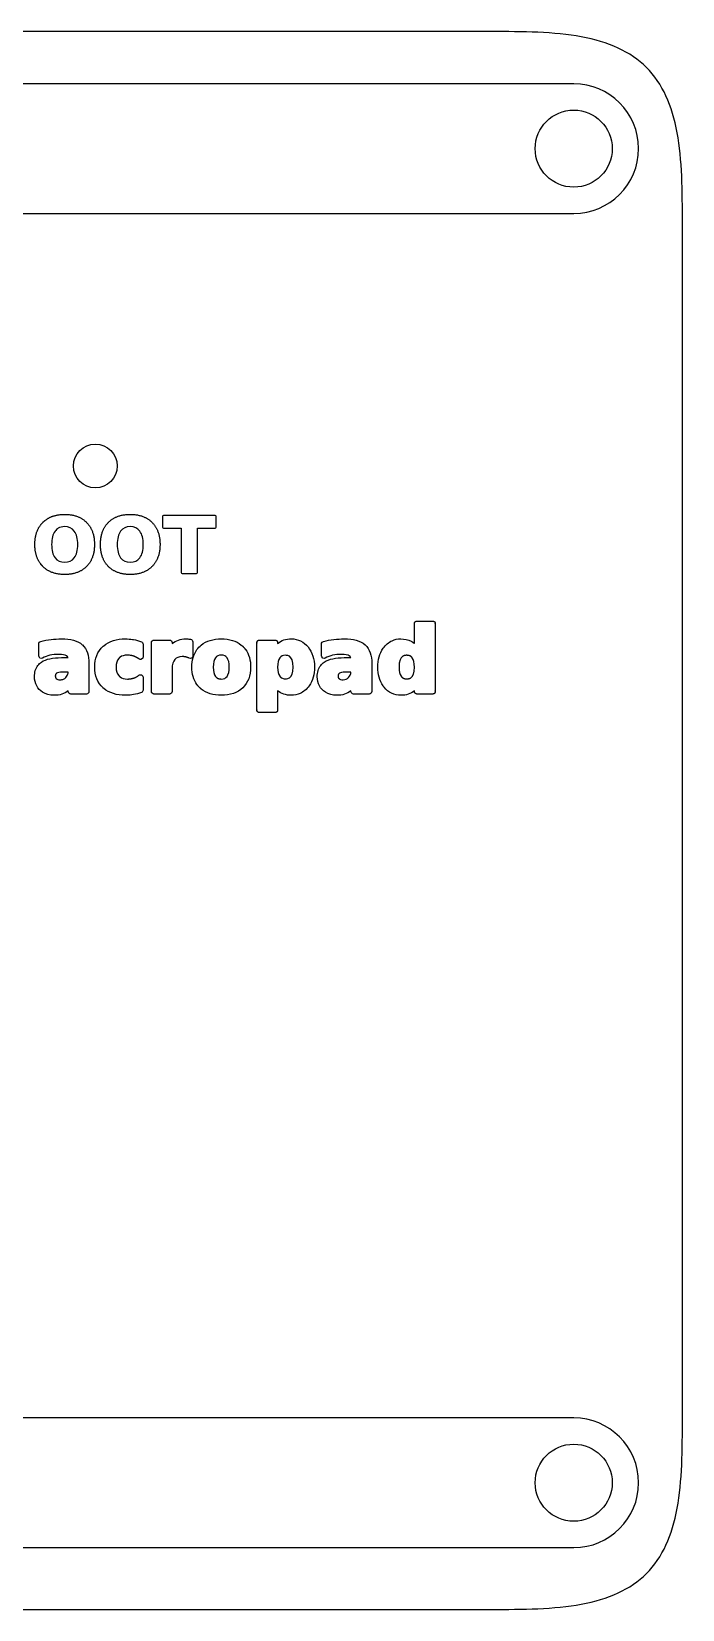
# Model space of a CAD drawing. Header units: millimetres. Extents: x -90 to 0, y -90 to 0.
# Drawn here: x -37.1 to 0, y -90 to 0 of the extents above; entities that cross this region are included whole.
import ezdxf

# ---------------------------------------------------------------- set-up
doc = ezdxf.new("R2010")
doc.units = ezdxf.units.MM
doc.layers.add('MARK', color=7, linetype='Continuous')
doc.layers.add('REF', color=7, linetype='Continuous')

msp = doc.modelspace()

# ---------------------------------------------------------------- linework, layer by layer
at = {"layer": 'MARK'}
for p, q in [((-29.662, -27.647), (-29.662, -28.272)), ((-26.656, -27.597), (-29.612, -27.597)), ((-26.606, -28.272), (-26.606, -27.647)), ((-29.612, -28.322), (-28.597, -28.322)), ((-28.597, -28.322), (-28.597, -30.855)), ((-27.67, -28.322), (-26.656, -28.322)), ((-27.67, -30.855), (-27.67, -28.322)), ((-28.547, -30.905), (-27.72, -30.905))]:
    msp.add_line(p, q, dxfattribs=at)
for centre, start, end in [((-29.612, -27.647), 90, 180), ((-26.656, -27.647), 0, 90), ((-29.612, -28.272), 180, 270), ((-26.656, -28.272), 270, 360), ((-28.547, -30.855), 180, 270), ((-27.72, -30.855), 270, 360)]:
    msp.add_arc(centre, 0.05, start, end, dxfattribs=at)
for points, degree in [([(-36.612, -28.134), (-36.491, -27.978), (-36.334, -27.859)], 2), ([(-36.492, -30.51), (-36.558, -30.443), (-36.615, -30.368)], 2), ([(-34.242, -34.973), (-34.24, -34.975), (-34.239, -34.976), (-34.237, -34.977)], 3), ([(-33.055, -35.064), (-33.018, -35.032)], 1), ([(-31.368, -34.672), (-31.351, -34.674), (-31.335, -34.677), (-31.319, -34.68)], 3), ([(-29.114, -34.911), (-28.904, -34.725), (-28.64, -34.639), (-28.33, -34.639)], 3), ([(-28.33, -34.639), (-28.28, -34.639), (-28.223, -34.643)], 2), ([(-26.308, -34.639), (-25.851, -34.639), (-25.465, -34.752), (-25.171, -34.991)], 3), ([(-25.171, -34.991), (-25.126, -35.028), (-25.084, -35.068)], 2), ([(-25.084, -35.068), (-24.999, -35.15), (-24.929, -35.244)], 2), ([(-18.108, -34.973), (-18.106, -34.975), (-18.105, -34.976), (-18.103, -34.977)], 3), ([(-15.482, -34.771), (-15.38, -34.825), (-15.287, -34.9)], 2), ([(-35.08, -35.657), (-35.1, -35.626), (-35.143, -35.6)], 2), ([(-35.056, -35.71), (-35.065, -35.679), (-35.08, -35.657)], 2), ([(-32.141, -35.74), (-32.165, -35.766)], 1), ([(-32.081, -35.686), (-32.113, -35.71), (-32.141, -35.74)], 2), ([(-31.33, -35.619), (-31.376, -35.604), (-31.422, -35.594)], 2), ([(-31.002, -35.785), (-31.169, -35.671), (-31.33, -35.619)], 2), ([(-28.502, -35.65), (-28.545, -35.649)], 1), ([(-28.344, -35.672), (-28.423, -35.654), (-28.502, -35.65)], 2), ([(-28.14, -35.742), (-28.244, -35.694), (-28.344, -35.672)], 2), ([(-22.205, -36.249), (-22.204, -35.905), (-22.297, -35.714), (-22.422, -35.635)], 3), ([(-18.946, -35.657), (-18.965, -35.626), (-19.008, -35.6)], 2), ([(-18.922, -35.71), (-18.931, -35.679), (-18.946, -35.657)], 2), ([(-15.41, -35.726), (-15.452, -35.668), (-15.504, -35.635)], 2), ([(-35.781, -36.759), (-35.779, -36.839), (-35.751, -36.877)], 2), ([(-35.751, -36.877), (-35.739, -36.896), (-35.719, -36.914)], 2), ([(-32.165, -36.731), (-32.141, -36.757)], 1), ([(-32.141, -36.757), (-32.113, -36.787), (-32.081, -36.811)], 2), ([(-32.081, -36.811), (-31.981, -36.887), (-31.848, -36.93), (-31.665, -36.93)], 3), ([(-31.665, -36.93), (-31.478, -36.93), (-31.313, -36.875)], 2), ([(-31.313, -36.875), (-31.251, -36.855), (-31.192, -36.827)], 2), ([(-26.643, -36.777), (-26.601, -36.834), (-26.55, -36.867)], 2), ([(-26.55, -36.867), (-26.462, -36.929), (-26.308, -36.93)], 2), ([(-22.97, -36.77), (-22.926, -36.83), (-22.872, -36.863)], 2), ([(-19.617, -36.877), (-19.605, -36.896), (-19.584, -36.914)], 2), ([(-19.045, -36.84), (-18.965, -36.754), (-18.923, -36.659), (-18.914, -36.53)], 3), ([(-16.047, -36.771), (-16.004, -36.831), (-15.951, -36.864)], 2), ([(-15.951, -36.864), (-15.869, -36.919), (-15.73, -36.92)], 2), ([(-15.73, -36.92), (-15.587, -36.919), (-15.504, -36.862)], 2), ([(-33.018, -37.465), (-33.055, -37.433)], 1), ([(-31.777, -37.858), (-32.283, -37.858), (-32.704, -37.732), (-33.018, -37.465)], 3), ([(-27.538, -37.429), (-27.626, -37.345), (-27.698, -37.247)], 2), ([(-27.453, -37.504), (-27.497, -37.468), (-27.538, -37.429)], 2), ([(-17.02, -37.394), (-17.077, -37.32)], 1), ([(-31.694, -37.856), (-31.777, -37.858)], 1)]:
    msp.add_open_spline(points, degree=degree, dxfattribs=at)
for points, degree, knots in [([(-36.334, -27.859), (-35.904, -27.538), (-35.246, -27.539), (-34.455, -27.538), (-33.998, -27.997)], 2, [0, 0, 0, 0.454823, 0.454823, 1, 1, 1]), ([(-32.751, -27.997), (-32.293, -27.538), (-31.505, -27.539), (-30.715, -27.538), (-30.258, -27.997)], 2, [0, 0, 0, 1, 1, 2.002684, 2.002684, 2.002684]), ([(-36.615, -30.368), (-36.947, -29.931), (-36.946, -29.254), (-36.947, -28.572), (-36.612, -28.134)], 2, [0, 0, 0, 0.498228, 0.498228, 1, 1, 1]), ([(-35.613, -28.332), (-35.68, -28.373), (-35.74, -28.428), (-35.792, -28.498), (-35.923, -28.671), (-35.989, -28.923), (-35.991, -29.254), (-35.989, -29.584), (-35.923, -29.835), (-35.792, -30.009), (-35.661, -30.182), (-35.486, -30.267), (-35.246, -30.268), (-35.004, -30.267), (-34.828, -30.182), (-34.697, -30.009), (-34.566, -29.835), (-34.5, -29.584), (-34.499, -29.254), (-34.5, -28.923), (-34.566, -28.671), (-34.697, -28.498)], 3, [0, 0, 0, 0, 0.062366, 0.062366, 0.062366, 0.218603, 0.218603, 0.218603, 0.374151, 0.374151, 0.374151, 0.52966, 0.52966, 0.52966, 0.686144, 0.686144, 0.686144, 0.842725, 0.842725, 0.842725, 1, 1, 1, 1]), ([(-34.697, -28.498), (-34.828, -28.324), (-35.004, -28.24), (-35.246, -28.239), (-35.389, -28.239), (-35.512, -28.27), (-35.613, -28.332)], 3, [0, 0, 0, 0, 1, 1, 1, 1.597098, 1.597098, 1.597098, 1.597098]), ([(-33.998, -27.997), (-33.544, -28.458), (-33.546, -29.254), (-33.544, -30.048), (-33.998, -30.51)], 2, [0, 0, 0, 1, 1, 1.997343, 1.997343, 1.997343]), ([(-32.751, -30.51), (-33.206, -30.048), (-33.205, -29.254), (-33.206, -28.458), (-32.751, -27.997)], 2, [0, 0, 0, 1, 1, 2.002664, 2.002664, 2.002664]), ([(-30.957, -28.498), (-31.087, -28.324), (-31.264, -28.24), (-31.505, -28.239), (-31.745, -28.24), (-31.921, -28.324), (-32.052, -28.498), (-32.183, -28.671), (-32.249, -28.923), (-32.25, -29.254), (-32.249, -29.584), (-32.183, -29.835), (-32.052, -30.009)], 3, [0, 0, 0, 0, 1, 1, 1, 1.993775, 1.993775, 1.993775, 2.987516, 2.987516, 2.987516, 3.976871, 3.976871, 3.976871, 3.976871]), ([(-32.052, -30.009), (-31.921, -30.182), (-31.745, -30.267), (-31.505, -30.268), (-31.264, -30.267), (-31.087, -30.182), (-30.957, -30.009), (-30.825, -29.835), (-30.759, -29.584), (-30.758, -29.254), (-30.759, -28.923), (-30.825, -28.671), (-30.957, -28.498)], 3, [0, 0, 0, 0, 0.248477, 0.248477, 0.248477, 0.498511, 0.498511, 0.498511, 0.748701, 0.748701, 0.748701, 1, 1, 1, 1]), ([(-30.258, -27.997), (-29.804, -28.458), (-29.805, -29.254), (-29.804, -30.048), (-30.258, -30.51)], 2, [0, 0, 0, 1, 1, 1.997343, 1.997343, 1.997343]), ([(-33.998, -30.51), (-34.455, -30.968), (-35.246, -30.967), (-36.034, -30.968), (-36.492, -30.51)], 2, [0, 0, 0, 1, 1, 1.997323, 1.997323, 1.997323]), ([(-30.258, -30.51), (-30.715, -30.968), (-31.505, -30.967), (-32.293, -30.968), (-32.751, -30.51)], 2, [0, 0, 0, 1, 1, 1.997323, 1.997323, 1.997323]), ([(-15.287, -34.9), (-15.287, -34.333), (-15.287, -33.766), (-15.288, -33.71), (-15.245, -33.663), (-15.198, -33.62), (-15.142, -33.621), (-14.694, -33.621), (-14.246, -33.621), (-14.19, -33.62), (-14.143, -33.663), (-14.1, -33.71), (-14.101, -33.766), (-14.101, -35.703), (-14.101, -37.641), (-14.1, -37.696), (-14.143, -37.743), (-14.19, -37.786), (-14.246, -37.786), (-14.694, -37.786), (-15.142, -37.786), (-15.198, -37.786), (-15.245, -37.743), (-15.288, -37.696), (-15.287, -37.641), (-15.287, -37.62), (-15.287, -37.6)], 2, [0, 0, 0, 0.147959, 0.147959, 0.161339, 0.161339, 0.174719, 0.174719, 0.29171, 0.29171, 0.30509, 0.30509, 0.31847, 0.31847, 0.824131, 0.824131, 0.837511, 0.837511, 0.850891, 0.850891, 0.967882, 0.967882, 0.981262, 0.981262, 0.994642, 0.994642, 1, 1, 1]), ([(-36.512, -35.734), (-36.547, -35.754), (-36.607, -35.76), (-36.655, -35.731), (-36.704, -35.702), (-36.727, -35.647), (-36.726, -35.606), (-36.726, -35.379), (-36.726, -35.153), (-36.726, -34.926), (-36.729, -34.865), (-36.675, -34.796), (-36.615, -34.785), (-36.419, -34.738), (-36.221, -34.701), (-36.023, -34.677), (-35.825, -34.652), (-35.626, -34.639), (-35.428, -34.639), (-34.907, -34.64), (-34.508, -34.739), (-34.242, -34.973)], 3, [0, 0, 0, 0, 0.031806, 0.031806, 0.031806, 0.063613, 0.063613, 0.063613, 0.237204, 0.237204, 0.237204, 0.282954, 0.282954, 0.282954, 0.437653, 0.437653, 0.437653, 0.59263, 0.59263, 0.59263, 1, 1, 1, 1]), ([(-34.237, -34.977), (-33.974, -35.215), (-33.858, -35.584), (-33.858, -36.049), (-33.858, -36.58), (-33.858, -37.11), (-33.858, -37.641), (-33.858, -37.678), (-33.872, -37.712), (-33.901, -37.743), (-33.932, -37.772), (-33.966, -37.786), (-34.003, -37.786), (-34.303, -37.786), (-34.602, -37.786), (-34.902, -37.786), (-34.939, -37.786), (-34.973, -37.772), (-35.005, -37.743), (-35.033, -37.712), (-35.048, -37.678), (-35.047, -37.641), (-35.047, -37.627), (-35.047, -37.613), (-35.047, -37.599)], 3, [0, 0, 0, 0, 0.323123, 0.323123, 0.323123, 0.689242, 0.689242, 0.689242, 0.712832, 0.712832, 0.712832, 0.736422, 0.736422, 0.736422, 0.943259, 0.943259, 0.943259, 0.96685, 0.96685, 0.96685, 0.99044, 0.99044, 0.99044, 1, 1, 1, 1]), ([(-33.055, -37.433), (-33.373, -37.146), (-33.53, -36.737), (-33.528, -36.249), (-33.53, -35.76), (-33.373, -35.351), (-33.055, -35.064)], 3, [0, 0, 0, 0, 1, 1, 1, 2, 2, 2, 2]), ([(-33.018, -35.032), (-32.704, -34.765), (-32.283, -34.639), (-31.777, -34.639), (-31.639, -34.639), (-31.502, -34.65), (-31.368, -34.672)], 3, [0, 0, 0, 0, 0.786206, 0.786206, 0.786206, 1, 1, 1, 1]), ([(-31.319, -34.68), (-31.169, -34.707), (-31.019, -34.748), (-30.871, -34.802), (-30.817, -34.819), (-30.773, -34.882), (-30.775, -34.939), (-30.775, -35.181), (-30.775, -35.423), (-30.775, -35.666), (-30.774, -35.708), (-30.799, -35.767), (-30.853, -35.794), (-30.906, -35.823), (-30.969, -35.81), (-31.002, -35.785)], 3, [0, 0, 0, 0, 1, 1, 1, 1.350592, 1.350592, 1.350592, 2.883925, 2.883925, 2.883925, 3.154406, 3.154406, 3.154406, 3.424887, 3.424887, 3.424887, 3.424887]), ([(-28.545, -35.649), (-28.744, -35.651), (-28.868, -35.707), (-28.963, -35.818), (-29.057, -35.929), (-29.114, -36.102), (-29.114, -36.356), (-29.114, -36.784), (-29.114, -37.212), (-29.114, -37.641), (-29.114, -37.678), (-29.128, -37.712), (-29.157, -37.743), (-29.188, -37.772), (-29.222, -37.786), (-29.259, -37.786), (-29.556, -37.786), (-29.854, -37.786), (-30.151, -37.786), (-30.188, -37.786), (-30.222, -37.772), (-30.253, -37.743), (-30.282, -37.712), (-30.296, -37.678), (-30.296, -37.641), (-30.296, -36.711), (-30.296, -35.781), (-30.296, -34.852), (-30.296, -34.815), (-30.282, -34.78), (-30.253, -34.749), (-30.222, -34.72), (-30.188, -34.706), (-30.151, -34.707), (-29.854, -34.707), (-29.556, -34.707), (-29.259, -34.707), (-29.222, -34.706), (-29.188, -34.72), (-29.157, -34.749), (-29.128, -34.78), (-29.114, -34.815), (-29.114, -34.852), (-29.114, -34.871), (-29.114, -34.891), (-29.114, -34.911)], 3, [0, 0, 0, 0, 1, 1, 1, 1.998059, 1.998059, 1.998059, 3.693754, 3.693754, 3.693754, 3.829058, 3.829058, 3.829058, 3.964362, 3.964362, 3.964362, 5.140833, 5.140833, 5.140833, 5.276137, 5.276137, 5.276137, 5.411441, 5.411441, 5.411441, 9.092019, 9.092019, 9.092019, 9.227323, 9.227323, 9.227323, 9.362627, 9.362627, 9.362627, 10.539098, 10.539098, 10.539098, 10.674402, 10.674402, 10.674402, 10.809706, 10.809706, 10.809706, 10.888177, 10.888177, 10.888177, 10.888177]), ([(-28.223, -34.643), (-28.184, -34.646), (-28.131, -34.652), (-28.063, -34.66), (-28.029, -34.664), (-27.999, -34.68), (-27.973, -34.708), (-27.948, -34.738), (-27.936, -34.77), (-27.936, -34.804), (-27.936, -35.073), (-27.935, -35.342), (-27.934, -35.611), (-27.933, -35.651), (-27.955, -35.705), (-28.001, -35.733), (-28.046, -35.763), (-28.104, -35.76), (-28.14, -35.742)], 3, [0, 0, 0, 0, 1, 1, 1, 1.467777, 1.467777, 1.467777, 1.935554, 1.935554, 1.935554, 5.8755, 5.8755, 5.8755, 6.473536, 6.473536, 6.473536, 7.071572, 7.071572, 7.071572, 7.071572]), ([(-27.698, -37.247), (-27.895, -36.979), (-27.99, -36.64), (-27.99, -36.249), (-27.99, -35.857), (-27.895, -35.519), (-27.698, -35.25), (-27.627, -35.154), (-27.546, -35.069), (-27.453, -34.993), (-27.157, -34.753), (-26.769, -34.639), (-26.308, -34.639)], 3, [0, 0, 0, 0, 0.287014, 0.287014, 0.287014, 0.574028, 0.574028, 0.574028, 0.675751, 0.675751, 0.675751, 1, 1, 1, 1]), ([(-23.095, -37.597), (-23.095, -38.149), (-23.095, -38.701), (-23.095, -38.757), (-23.138, -38.804), (-23.185, -38.847), (-23.24, -38.846), (-23.686, -38.846), (-24.132, -38.846), (-24.187, -38.847), (-24.234, -38.804), (-24.278, -38.757), (-24.277, -38.701), (-24.277, -36.776), (-24.277, -34.852), (-24.278, -34.796), (-24.234, -34.749), (-24.187, -34.706), (-24.132, -34.707), (-23.686, -34.707), (-23.24, -34.707), (-23.185, -34.706), (-23.138, -34.749), (-23.095, -34.796), (-23.095, -34.852), (-23.095, -34.876), (-23.095, -34.9)], 2, [0, 0, 0, 0.145187, 0.145187, 0.158667, 0.158667, 0.172148, 0.172148, 0.289361, 0.289361, 0.302842, 0.302842, 0.316322, 0.316322, 0.8225, 0.8225, 0.835981, 0.835981, 0.849461, 0.849461, 0.966675, 0.966675, 0.980155, 0.980155, 0.993636, 0.993636, 1, 1, 1]), ([(-23.095, -34.9), (-22.877, -34.725), (-22.617, -34.638), (-22.316, -34.639), (-21.934, -34.637), (-21.599, -34.8), (-21.357, -35.103)], 3, [0, 0, 0, 0, 0.438665, 0.438665, 0.438665, 1, 1, 1, 1]), ([(-20.377, -35.734), (-20.413, -35.754), (-20.472, -35.76), (-20.521, -35.731), (-20.569, -35.702), (-20.593, -35.647), (-20.591, -35.606), (-20.591, -35.379), (-20.591, -35.153), (-20.591, -34.926), (-20.595, -34.865), (-20.541, -34.796), (-20.481, -34.785), (-20.284, -34.738), (-20.087, -34.701), (-19.889, -34.677), (-19.691, -34.652), (-19.492, -34.639), (-19.293, -34.639), (-18.773, -34.64), (-18.374, -34.739), (-18.108, -34.973)], 3, [0, 0, 0, 0, 0.031806, 0.031806, 0.031806, 0.063613, 0.063613, 0.063613, 0.237204, 0.237204, 0.237204, 0.282954, 0.282954, 0.282954, 0.437653, 0.437653, 0.437653, 0.59263, 0.59263, 0.59263, 1, 1, 1, 1]), ([(-18.103, -34.977), (-17.84, -35.215), (-17.723, -35.584), (-17.724, -36.049), (-17.724, -36.58), (-17.724, -37.11), (-17.724, -37.641), (-17.723, -37.678), (-17.738, -37.712), (-17.766, -37.743), (-17.798, -37.772), (-17.832, -37.786), (-17.869, -37.786), (-18.169, -37.786), (-18.468, -37.786), (-18.768, -37.786), (-18.805, -37.786), (-18.839, -37.772), (-18.87, -37.743), (-18.899, -37.712), (-18.913, -37.678), (-18.913, -37.641), (-18.913, -37.627), (-18.913, -37.613), (-18.913, -37.599)], 3, [0, 0, 0, 0, 0.323123, 0.323123, 0.323123, 0.689242, 0.689242, 0.689242, 0.712832, 0.712832, 0.712832, 0.736422, 0.736422, 0.736422, 0.943259, 0.943259, 0.943259, 0.96685, 0.96685, 0.96685, 0.99044, 0.99044, 0.99044, 1, 1, 1, 1]), ([(-17.077, -37.32), (-17.283, -37.026), (-17.385, -36.669), (-17.384, -36.249), (-17.385, -35.828), (-17.283, -35.471), (-17.077, -35.177), (-16.938, -34.982), (-16.765, -34.832), (-16.565, -34.743), (-16.41, -34.673), (-16.242, -34.639), (-16.061, -34.639), (-15.848, -34.639), (-15.655, -34.683), (-15.482, -34.771)], 3, [0, 0, 0, 0, 0.264784, 0.264784, 0.264784, 0.529568, 0.529568, 0.529568, 0.704989, 0.704989, 0.704989, 0.840418, 0.840418, 0.840418, 1, 1, 1, 1]), ([(-36.507, -37.68), (-36.646, -37.591), (-36.764, -37.467), (-36.842, -37.326), (-36.928, -37.171), (-36.97, -36.997), (-36.97, -36.804), (-36.97, -36.551), (-36.907, -36.328), (-36.772, -36.154), (-36.715, -36.081), (-36.647, -36.018), (-36.569, -35.964), (-36.302, -35.785), (-35.924, -35.711), (-35.428, -35.71), (-35.304, -35.71), (-35.18, -35.71), (-35.056, -35.71)], 3, [0, 0, 0, 0, 0.149426, 0.149426, 0.149426, 0.311914, 0.311914, 0.311914, 0.527267, 0.527267, 0.527267, 0.617845, 0.617845, 0.617845, 0.923753, 0.923753, 0.923753, 1, 1, 1, 1]), ([(-35.143, -35.6), (-35.214, -35.556), (-35.367, -35.521), (-35.589, -35.522), (-35.953, -35.522), (-36.253, -35.594), (-36.512, -35.734)], 3, [0, 0, 0, 0, 1, 1, 1, 2.631833, 2.631833, 2.631833, 2.631833]), ([(-32.165, -35.766), (-32.257, -35.877), (-32.309, -36.03), (-32.309, -36.249), (-32.309, -36.467), (-32.257, -36.62), (-32.165, -36.731)], 3, [0, 0, 0, 0, 0.5, 0.5, 0.5, 1, 1, 1, 1]), ([(-31.422, -35.594), (-31.501, -35.576), (-31.581, -35.567), (-31.665, -35.567), (-31.848, -35.567), (-31.981, -35.61), (-32.081, -35.686)], 3, [0, 0, 0, 0, 0.313993, 0.313993, 0.313993, 1, 1, 1, 1]), ([(-25.98, -35.72), (-26.059, -35.616), (-26.149, -35.57), (-26.308, -35.567), (-26.472, -35.57), (-26.564, -35.617), (-26.643, -35.72), (-26.721, -35.826), (-26.771, -35.999), (-26.771, -36.249), (-26.771, -36.498), (-26.721, -36.671), (-26.643, -36.777)], 3, [0, 0, 0, 0, 1, 1, 1, 2.024629, 2.024629, 2.024629, 3.053004, 3.053004, 3.053004, 4.08138, 4.08138, 4.08138, 4.08138]), ([(-26.308, -36.93), (-26.149, -36.927), (-26.059, -36.881), (-25.98, -36.777), (-25.903, -36.672), (-25.853, -36.498), (-25.853, -36.249), (-25.853, -35.999), (-25.903, -35.825), (-25.98, -35.72)], 3, [0, 0, 0, 0, 1, 1, 1, 2.000706, 2.000706, 2.000706, 3.001412, 3.001412, 3.001412, 3.001412]), ([(-24.929, -35.244), (-24.73, -35.513), (-24.634, -35.854), (-24.634, -36.249), (-24.633, -36.734), (-24.781, -37.14), (-25.084, -37.429)], 3, [0, 0, 0, 0, 0.448014, 0.448014, 0.448014, 1, 1, 1, 1]), ([(-22.422, -35.635), (-22.477, -35.597), (-22.552, -35.578), (-22.648, -35.577), (-22.804, -35.58), (-22.892, -35.625), (-22.97, -35.727), (-23.046, -35.831), (-23.096, -36.002), (-23.095, -36.249), (-23.096, -36.495), (-23.046, -36.666), (-22.97, -36.77)], 3, [0, 0, 0, 0, 0.172829, 0.172829, 0.172829, 0.448933, 0.448933, 0.448933, 0.724467, 0.724467, 0.724467, 1, 1, 1, 1]), ([(-21.357, -35.103), (-21.112, -35.405), (-20.993, -35.794), (-20.994, -36.249), (-20.992, -36.669), (-21.094, -37.026), (-21.3, -37.32)], 3, [0, 0, 0, 0, 1, 1, 1, 1.919466, 1.919466, 1.919466, 1.919466]), ([(-20.373, -37.68), (-20.511, -37.591), (-20.63, -37.467), (-20.708, -37.326), (-20.794, -37.171), (-20.836, -36.997), (-20.835, -36.804), (-20.836, -36.551), (-20.773, -36.328), (-20.638, -36.154), (-20.581, -36.081), (-20.513, -36.018), (-20.434, -35.964), (-20.168, -35.785), (-19.789, -35.711), (-19.293, -35.71), (-19.169, -35.71), (-19.046, -35.71), (-18.922, -35.71)], 3, [0, 0, 0, 0, 0.149426, 0.149426, 0.149426, 0.311914, 0.311914, 0.311914, 0.527267, 0.527267, 0.527267, 0.617845, 0.617845, 0.617845, 0.923753, 0.923753, 0.923753, 1, 1, 1, 1]), ([(-19.008, -35.6), (-19.08, -35.556), (-19.233, -35.521), (-19.455, -35.522), (-19.819, -35.522), (-20.119, -35.594), (-20.377, -35.734)], 3, [0, 0, 0, 0, 1, 1, 1, 2.631833, 2.631833, 2.631833, 2.631833]), ([(-15.951, -35.633), (-16.076, -35.711), (-16.171, -35.903), (-16.17, -36.249), (-16.17, -36.497), (-16.122, -36.669), (-16.047, -36.771)], 3, [0, 0, 0, 0, 0.580973, 0.580973, 0.580973, 1, 1, 1, 1]), ([(-15.504, -35.635), (-15.587, -35.578), (-15.73, -35.577), (-15.869, -35.578), (-15.951, -35.633)], 2, [0, 0, 0, 0.50729, 0.50729, 1, 1, 1]), ([(-15.504, -36.862), (-15.38, -36.783), (-15.286, -36.592), (-15.287, -36.249), (-15.287, -36), (-15.336, -35.828), (-15.41, -35.726)], 3, [0, 0, 0, 0, 0.578975, 0.578975, 0.578975, 1, 1, 1, 1]), ([(-35.048, -36.53), (-35.154, -36.53), (-35.26, -36.53), (-35.365, -36.53), (-35.536, -36.53), (-35.648, -36.562), (-35.704, -36.6), (-35.759, -36.641), (-35.777, -36.672), (-35.781, -36.759)], 3, [0, 0, 0, 0, 0.236472, 0.236472, 0.236472, 0.616075, 0.616075, 0.616075, 1, 1, 1, 1]), ([(-35.719, -36.914), (-35.677, -36.949), (-35.61, -36.975), (-35.497, -36.975), (-35.43, -36.975), (-35.37, -36.963), (-35.318, -36.94), (-35.269, -36.918), (-35.222, -36.885), (-35.179, -36.84), (-35.148, -36.807), (-35.123, -36.772), (-35.104, -36.736), (-35.072, -36.677), (-35.054, -36.609), (-35.048, -36.53)], 3, [0, 0, 0, 0, 1, 1, 1, 1.613778, 1.613778, 1.613778, 2.192662, 2.192662, 2.192662, 2.603562, 2.603562, 2.603562, 3.260973, 3.260973, 3.260973, 3.260973]), ([(-31.192, -36.827), (-31.128, -36.796), (-31.067, -36.758), (-31.008, -36.714), (-30.976, -36.687), (-30.911, -36.67), (-30.856, -36.699), (-30.8, -36.726), (-30.773, -36.786), (-30.775, -36.829), (-30.775, -37.072), (-30.775, -37.315), (-30.775, -37.558), (-30.773, -37.615), (-30.816, -37.677), (-30.87, -37.694), (-31.017, -37.749), (-31.167, -37.79), (-31.319, -37.817), (-31.444, -37.839), (-31.569, -37.852), (-31.694, -37.856)], 3, [0, 0, 0, 0, 0.098701, 0.098701, 0.098701, 0.156953, 0.156953, 0.156953, 0.215205, 0.215205, 0.215205, 0.542122, 0.542122, 0.542122, 0.616411, 0.616411, 0.616411, 0.827395, 0.827395, 0.827395, 1, 1, 1, 1]), ([(-22.872, -36.863), (-22.816, -36.9), (-22.742, -36.919), (-22.648, -36.92), (-22.552, -36.919), (-22.477, -36.9), (-22.422, -36.862), (-22.297, -36.783), (-22.204, -36.592), (-22.205, -36.249)], 3, [0, 0, 0, 0, 0.23503, 0.23503, 0.23503, 0.474209, 0.474209, 0.474209, 1, 1, 1, 1]), ([(-19.57, -36.6), (-19.624, -36.641), (-19.643, -36.672), (-19.646, -36.759), (-19.645, -36.812), (-19.635, -36.852), (-19.617, -36.877)], 3, [0, 0, 0, 0, 0.609999, 0.609999, 0.609999, 1, 1, 1, 1]), ([(-19.584, -36.914), (-19.542, -36.949), (-19.476, -36.975), (-19.363, -36.975), (-19.23, -36.973), (-19.136, -36.933), (-19.045, -36.84)], 3, [0, 0, 0, 0, 1, 1, 1, 2.192662, 2.192662, 2.192662, 2.192662]), ([(-18.914, -36.53), (-19.02, -36.53), (-19.125, -36.53), (-19.231, -36.53), (-19.401, -36.53), (-19.514, -36.562), (-19.57, -36.6)], 3, [0, 0, 0, 0, 0.383836, 0.383836, 0.383836, 1, 1, 1, 1]), ([(-35.047, -37.599), (-35.263, -37.778), (-35.529, -37.858), (-35.851, -37.858), (-36.1, -37.859), (-36.319, -37.8), (-36.507, -37.68)], 3, [0, 0, 0, 0, 0.564325, 0.564325, 0.564325, 1, 1, 1, 1]), ([(-25.084, -37.429), (-25.385, -37.719), (-25.804, -37.859), (-26.308, -37.858), (-26.769, -37.858), (-27.157, -37.744), (-27.453, -37.504)], 3, [0, 0, 0, 0, 1, 1, 1, 1.912257, 1.912257, 1.912257, 1.912257]), ([(-21.3, -37.32), (-21.439, -37.515), (-21.613, -37.665), (-21.812, -37.754), (-21.968, -37.824), (-22.136, -37.858), (-22.316, -37.858), (-22.617, -37.859), (-22.877, -37.772), (-23.095, -37.597)], 3, [0, 0, 0, 0, 0.327495, 0.327495, 0.327495, 0.580327, 0.580327, 0.580327, 1, 1, 1, 1]), ([(-18.913, -37.599), (-19.129, -37.778), (-19.395, -37.858), (-19.717, -37.858), (-19.966, -37.859), (-20.185, -37.8), (-20.373, -37.68)], 3, [0, 0, 0, 0, 0.564325, 0.564325, 0.564325, 1, 1, 1, 1]), ([(-15.287, -37.6), (-15.504, -37.774), (-15.762, -37.86), (-16.061, -37.858), (-16.444, -37.86), (-16.778, -37.698), (-17.02, -37.394)], 3, [0, 0, 0, 0, 0.438056, 0.438056, 0.438056, 1, 1, 1, 1])]:
    msp.add_open_spline(points, degree=degree, knots=knots, dxfattribs=at)
at = {"layer": 'REF'}
for p, q in [((-10.935, 0), (-79.065, 0)), ((-6.2, -2.975), (-83.8, -2.975)), ((-83.8, -10.375), (-6.2, -10.375)), ((0, -79.065), (0, -10.935)), ((-6.2, -79.075), (-83.8, -79.075)), ((-83.8, -86.475), (-6.2, -86.475)), ((-79.065, -90), (-10.935, -90))]:
    msp.add_line(p, q, dxfattribs=at)
for centre, radius in [((-6.2, -6.675), 2.2), ((-33.5, -24.775), 1.25), ((-6.2, -82.775), 2.2)]:
    msp.add_circle(centre, radius, dxfattribs=at)
for centre in [(-6.2, -6.675), (-6.2, -82.775)]:
    msp.add_arc(centre, 3.7, -90, 90, dxfattribs=at)
for points in [[(0, -10.935), (0.003, -9.109), (-0.011, -7.301), (-0.299, -5.767), (-0.581, -4.226), (-1.136, -2.959), (-2.05, -2.05), (-2.959, -1.136), (-4.226, -0.581), (-5.767, -0.299), (-7.301, -0.011), (-9.109, 0.003), (-10.935, 0)], [(-10.935, -90), (-9.109, -90.003), (-7.301, -89.989), (-5.767, -89.701), (-4.226, -89.419), (-2.959, -88.864), (-2.05, -87.95), (-1.136, -87.041), (-0.581, -85.774), (-0.299, -84.233), (-0.011, -82.699), (0.003, -80.891), (0, -79.065)]]:
    msp.add_open_spline(points, degree=3, knots=[0, 0, 0, 0, 0.25, 0.25, 0.25, 0.5, 0.5, 0.5, 0.75, 0.75, 0.75, 1, 1, 1, 1], dxfattribs=at)

doc.saveas('drawing.dxf')
